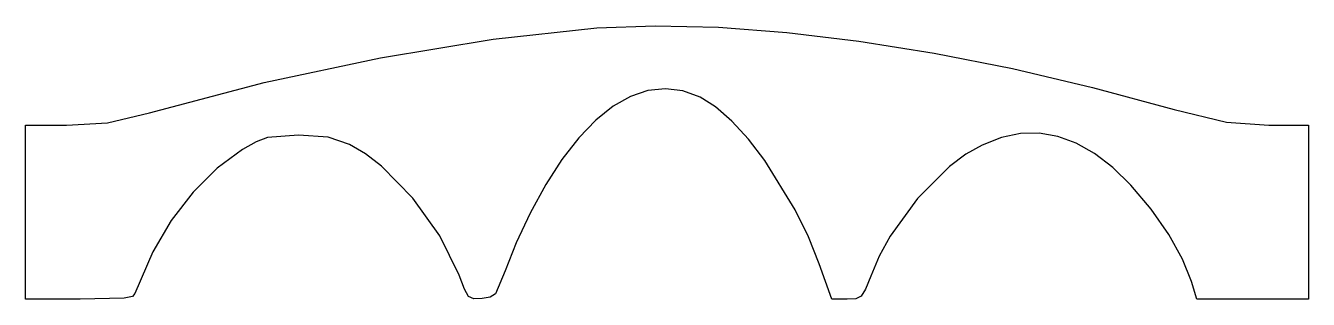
# Model space of a CAD drawing. Extents: x 64.4 to 153.9, y 160.6 to 179.7.
import ezdxf

# ---------------------------------------------------------------- set-up
doc = ezdxf.new("R2010")
doc.units = 0

msp = doc.modelspace()

# ---------------------------------------------------------------- linework, layer by layer
at = {"layer": 'Calque 1', "color": 4}
for p, q in [((97.018436, 178.722644), (104.252683, 179.504313)), ((104.252683, 179.504313), (108.313673, 179.657256)), ((108.313673, 179.657256), (112.740699, 179.551244)), ((112.740699, 179.551244), (117.489736, 179.192484)), ((117.489736, 179.192484), (122.516761, 178.587186)), ((89.153378, 177.426073), (97.018436, 178.722644)), ((122.516761, 178.587186), (127.777751, 177.741559)), ((81.037147, 175.68672), (89.153378, 177.426073)), ((127.777751, 177.741559), (133.228683, 176.661811)), ((133.228683, 176.661811), (138.825533, 175.35415)), ((73.049381, 173.576704), (81.037147, 175.68672)), ((138.825533, 175.35415), (144.524278, 173.824786)), ((106.594485, 174.722278), (105.380127, 174.036057)), ((107.812796, 175.131253), (106.594485, 174.722278)), ((109.030266, 175.260825), (107.812796, 175.131253)), ((110.242101, 175.108834), (109.030266, 175.260825)), ((111.443505, 174.673123), (110.242101, 175.108834)), ((112.521824, 173.996336), (111.443505, 174.673123)), ((70.125808, 172.884548), (73.049381, 173.576704)), ((105.380127, 174.036057), (104.174518, 173.074749)), ((113.657066, 173.00309), (112.521824, 173.996336)), ((144.524278, 173.824786), (148.171067, 172.924399)), ((64.407147, 166.652221), (64.407147, 172.719999)), ((64.407147, 172.719999), (67.257811, 172.719999)), ((67.257811, 172.719999), (70.125808, 172.884548)), ((104.174518, 173.074749), (102.982451, 171.840514)), ((114.815274, 171.740812), (113.657066, 173.00309)), ((148.171067, 172.924399), (151.119925, 172.723396)), ((151.119925, 172.723396), (153.871591, 172.72001)), ((153.871591, 172.72001), (153.871591, 166.652232)), ((81.273146, 171.862068), (80.489389, 171.565208)), ((83.445813, 172.014454), (81.273146, 171.862068)), ((85.508775, 171.884884), (83.445813, 172.014454)), ((86.984925, 171.386484), (85.508775, 171.884884)), ((102.982451, 171.840514), (101.808723, 170.335509)), ((132.467271, 171.85841), (131.116524, 171.336918)), ((133.795905, 172.132664), (132.467271, 171.85841)), ((135.105919, 172.158736), (133.795905, 172.132664)), ((136.400809, 171.935683), (135.105919, 172.158736)), ((137.684068, 171.462561), (136.400809, 171.935683)), ((79.532759, 171.026676), (77.77046, 169.733214)), ((80.489389, 171.565208), (79.532759, 171.026676)), ((88.100437, 170.72708), (86.984925, 171.386484)), ((115.962493, 170.256928), (114.815274, 171.740812)), ((131.116524, 171.336918), (129.984181, 170.691293)), ((138.959192, 170.738427), (137.684068, 171.462561)), ((89.230112, 169.858933), (88.100437, 170.72708)), ((101.808723, 170.335509), (100.682077, 168.583869)), ((118.088139, 166.814058), (115.962493, 170.256928)), ((129.984181, 170.691293), (128.837544, 169.833161)), ((140.229674, 169.762337), (138.959192, 170.738427)), ((77.77046, 169.733214), (76.085191, 168.047719)), ((91.412528, 167.638888), (89.230112, 169.858933)), ((128.837544, 169.833161), (126.622077, 167.621197)), ((141.499009, 168.533348), (140.229674, 169.762337)), ((100.682077, 168.583869), (99.586602, 166.583878)), ((142.911059, 166.868669), (141.499009, 168.533348)), ((76.085191, 168.047719), (74.562299, 166.067705)), ((93.293321, 165.011314), (91.412528, 167.638888)), ((126.622077, 167.621197), (124.711504, 164.984672)), ((64.407147, 160.584454), (64.407147, 166.652232)), ((64.407147, 166.652232), (64.407147, 166.652221)), ((99.586602, 166.583878), (98.613955, 164.515827)), ((118.998653, 164.949926), (118.088139, 166.814058)), ((144.138081, 165.114155), (142.911059, 166.868669)), ((153.871591, 166.652232), (153.871591, 160.584454)), ((74.562299, 166.067705), (73.287131, 163.890688)), ((94.633638, 162.261173), (93.293321, 165.011314)), ((119.762355, 163.053899), (118.998653, 164.949926)), ((124.711504, 164.984672), (123.945984, 163.595839)), ((145.101909, 163.393786), (144.138081, 165.114155)), ((73.287131, 163.890688), (72.027147, 160.9791)), ((98.613955, 164.515827), (97.855794, 162.56001)), ((120.646611, 160.584454), (119.762355, 163.053899)), ((123.945984, 163.595839), (123.347206, 162.207232)), ((145.724375, 161.831541), (145.101909, 163.393786)), ((95.006727, 161.28792), (94.633638, 162.261173)), ((97.855794, 162.56001), (97.184665, 160.972354)), ((123.347206, 162.207232), (122.989168, 161.28755)), ((95.303836, 160.78991), (95.006727, 161.28792)), ((122.989168, 161.28755), (122.689795, 160.803734)), ((146.092596, 160.584454), (145.724375, 161.831541)), ((68.217147, 160.584454), (64.407147, 160.584454)), ((71.275432, 160.662318), (68.217147, 160.584454)), ((71.864316, 160.783045), (71.275432, 160.662318)), ((72.027147, 160.9791), (71.864316, 160.783045)), ((95.669026, 160.622374), (95.303836, 160.78991)), ((96.24636, 160.640543), (95.669026, 160.622374)), ((96.814654, 160.727876), (96.24636, 160.640543)), ((97.184665, 160.972354), (96.814654, 160.727876)), ((121.699062, 160.584454), (120.646611, 160.584454)), ((122.307093, 160.615972), (121.699062, 160.584454)), ((122.689795, 160.803734), (122.307093, 160.615972)), ((149.982095, 160.584454), (146.092596, 160.584454)), ((153.871591, 160.584454), (149.982095, 160.584454))]:
    msp.add_line(p, q, dxfattribs=at)

doc.saveas('drawing.dxf')
